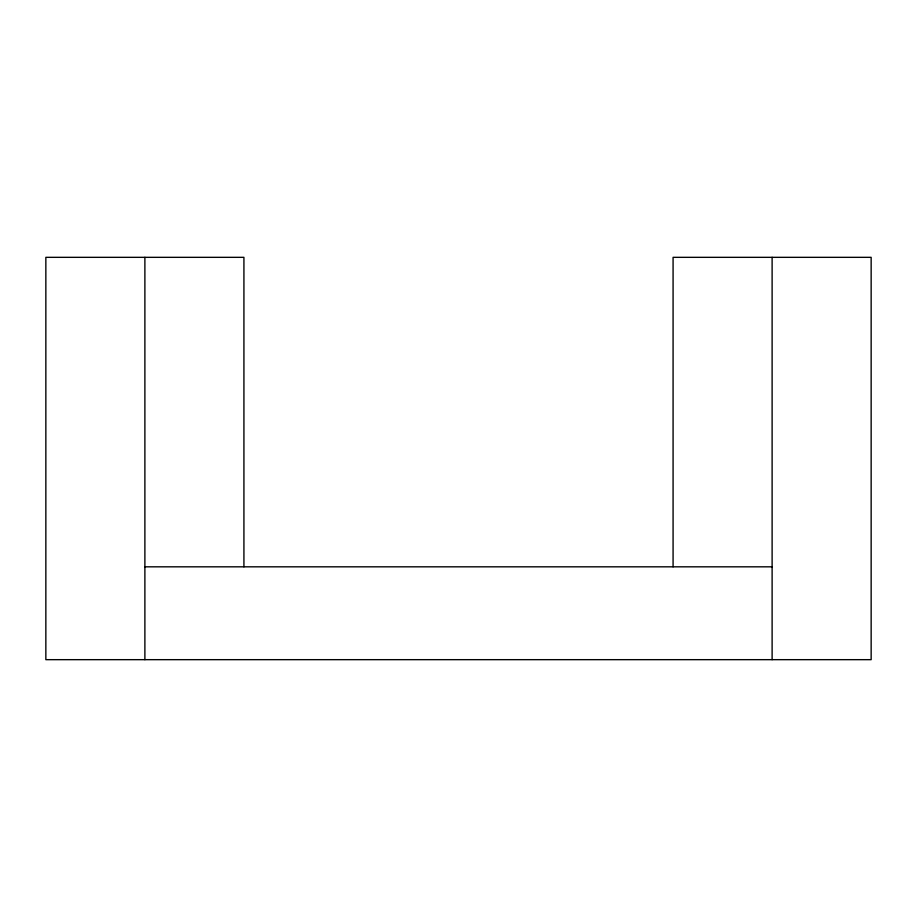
<?xml version="1.0" encoding="UTF-8"?>
<svg xmlns="http://www.w3.org/2000/svg" width="917" height="917" viewBox="0 0 917 917"><rect width="100%" height="100%" fill="white"/><g stroke="black" fill="none" stroke-linecap="round" stroke-linejoin="round"><path stroke-width="1.38" d="M144.886 566.821L772.114 566.821M772.114 257.333L772.114 659.667M673.078 566.821L673.078 257.333L871.15 257.333L871.15 659.667L45.85 659.667L45.85 257.333L243.922 257.333L243.922 566.821M144.886 257.333L144.886 659.667"/></g></svg>
